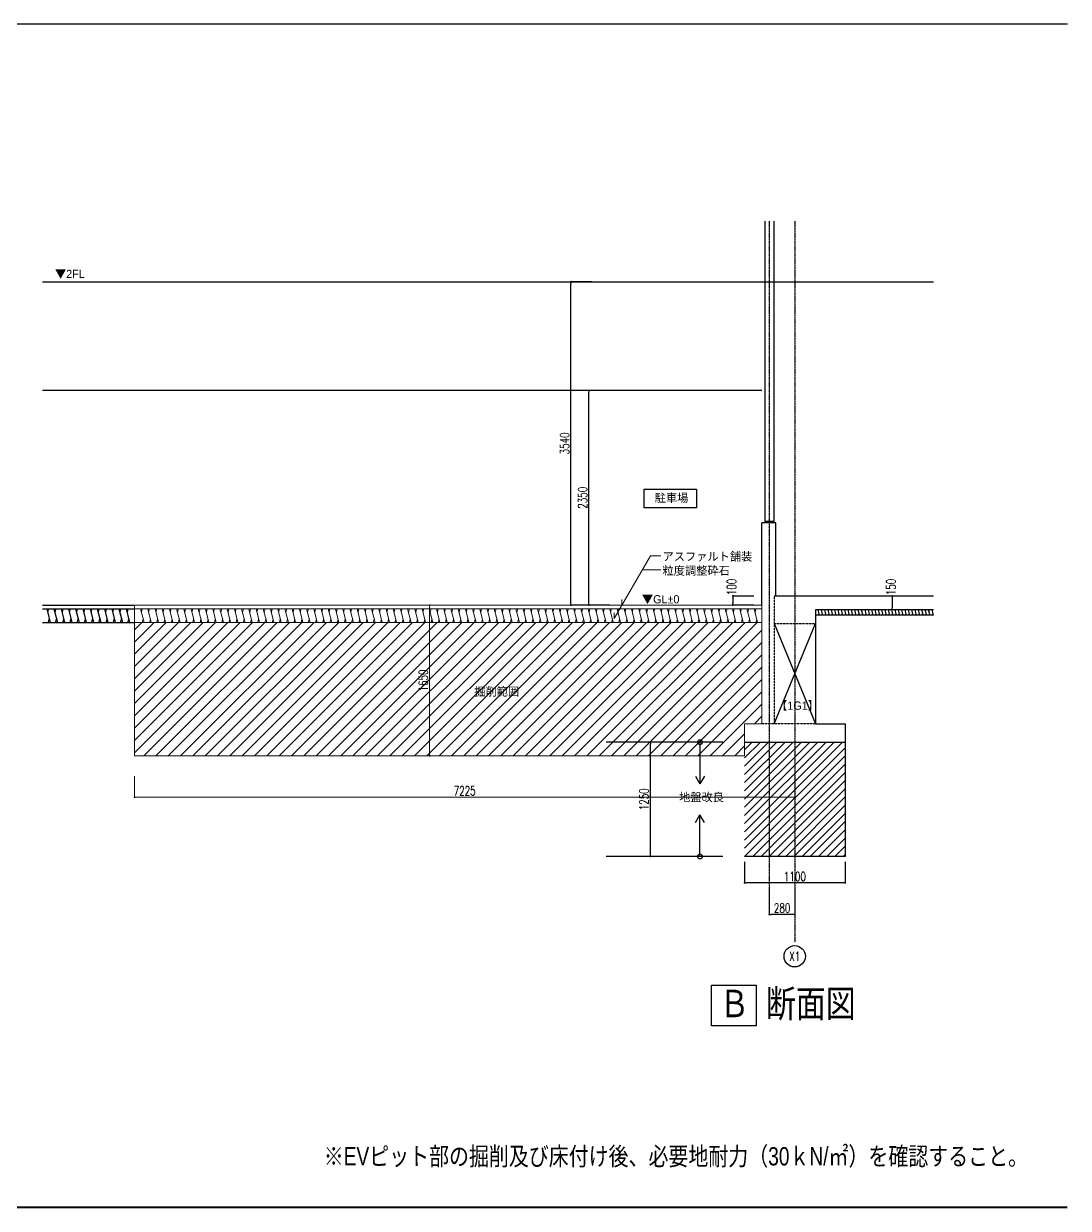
# Model space of a CAD drawing. Header units: millimetres. Extents: x 3151 to 40823, y 906 to 28953.
# Drawn here: x 29395 to 40823, y 15318 to 28283 of the extents above; entities that cross this region are included whole.
import ezdxf
from ezdxf.enums import TextEntityAlignment as Align

# ---------------------------------------------------------------- set-up
doc = ezdxf.new("R2010")
doc.units = ezdxf.units.MM
doc.header["$LTSCALE"] = 0.2
doc.header["$PDMODE"] = 1
doc.linetypes.add('CENTER', pattern=[50.8, 31.75, -6.35, 6.35, -6.35])
doc.linetypes.add('HIDDEN', pattern=[0.375, 0.25, -0.125])
doc.layers.get('Defpoints').update_dxf_attribs({"color": 40})
for name, color, linetype in [('1_文字', 3, 'Continuous'), ('A1_図面枠', 7, 'Continuous'), ('A_中空セメント版', 2, 'Continuous'), ('A_寸法', 9, 'Continuous'), ('A_建築', 8, 'Continuous'), ('A_躯体', 7, 'Continuous')]:
    doc.layers.add(name, color=color, linetype=linetype)
doc.layers.add('A_寸法_撤去', color=5, linetype='Continuous', lineweight=9, true_color=0x0000ff)
doc.layers.add('A_撤去', color=5, linetype='Continuous', lineweight=9, true_color=0x0000ff)
doc.layers.add('A_通芯', color=8, linetype='Continuous', plot=False)
doc.styles.add('Dim', font='simplex.shx', dxfattribs={"width": 0.7, "bigfont": 'extfont2.shx'})
doc.styles.add('スタイル1', font='MS PGothic.ttf')
doc.dimstyles.new('1-200', dxfattribs={"dimscale": 200, "dimtxt": 3, "dimasz": 1, "dimexe": 1, "dimexo": 1, "dimgap": 1, "dimtad": 1, "dimdec": 0, "dimtxsty": 'Dim', "dimblk": 'DOT', "dimcen": 2.5, "dimadec": 0, "dimazin": 0, "dimtfac": 1, "dimtdec": 0, "dimtix": 1, "dimtmove": 2, "dimatfit": 3, "dimldrblk": '引出線', "dimfxl": 1, "dimlwd": -1, "dimlwe": -1, "dimarcsym": 0})

# ---------------------------------------------------------------- blocks, each defined once
blk = doc.blocks.new('_Dot')
at = {"color": 0, "linetype": 'ByBlock', "lineweight": -2}
blk.add_line((-0.5, 0), (-1, 0), dxfattribs=at)
at = {"color": 0, "linetype": 'ByBlock', "const_width": 0.5}
blk.add_lwpolyline([(-0.25, 0, 1), (0.25, 0, 1)], format="xyb", close=True, dxfattribs=at)
blk = doc.blocks.new('*D53')
at = {"layer": 'A_寸法', "color": 0, "transparency": 16777216}
for p, q in [((39124, 22019), (38895, 22019)), ((38895, 21999), (38895, 21889)), ((39124, 21869), (38895, 21869))]:
    blk.add_line(p, q, dxfattribs=at)
at = {"layer": 'Defpoints', "color": 0, "transparency": 16777216}
for p in [(39124, 22019), (38895, 21869), (39124, 21869)]:
    blk.add_point(p, dxfattribs=at)
at = {"layer": 'A_寸法', "color": 0, "transparency": 16777216, "xscale": 20, "yscale": 20, "zscale": 20}
for p, rotation in [((38895, 22019), 90), ((38895, 21869), 270)]:
    blk.add_blockref('_Dot', p, dxfattribs=dict(at, rotation=rotation))
at = {"layer": 'A_寸法', "color": 0, "transparency": 16777216, "insert": (38882, 22118), "char_height": 100, "attachment_point": 5, "rotation": 90, "style": 'Dim'}
blk.add_mtext('150', dxfattribs=at)
blk = doc.blocks.new('引出線')
at = {"color": 0, "linetype": 'ByBlock'}
for points in [[(0, 0), (-1.96, -0.4)], [(-1, 0), (0, 0)]]:
    blk.add_lwpolyline(points, dxfattribs=at)
blk = doc.blocks.new('*D38')
at = {"layer": 'A_寸法', "color": 0, "transparency": 16777216}
for p, q in [((35809, 24269), (35579, 24269)), ((35579, 21939), (35579, 24249)), ((35809, 21919), (35579, 21919))]:
    blk.add_line(p, q, dxfattribs=at)
at = {"layer": 'Defpoints', "color": 0, "transparency": 16777216}
for p in [(35579, 24269), (35809, 24269), (35809, 21919)]:
    blk.add_point(p, dxfattribs=at)
at = {"layer": 'A_寸法', "color": 0, "transparency": 16777216, "xscale": 20, "yscale": 20, "zscale": 20}
for p, rotation in [((35579, 24269), 90), ((35579, 21919), 270)]:
    blk.add_blockref('_Dot', p, dxfattribs=dict(at, rotation=rotation))
at = {"layer": 'A_寸法', "color": 0, "transparency": 16777216, "insert": (35509, 23094), "char_height": 100, "attachment_point": 5, "rotation": 90, "style": 'Dim'}
blk.add_mtext('2350', dxfattribs=at)
blk = doc.blocks.new('*D39')
at = {"layer": 'A_寸法', "color": 0, "transparency": 16777216}
for p, q in [((35611, 25459), (35382, 25459)), ((35382, 21939), (35382, 25439)), ((35611, 21919), (35382, 21919))]:
    blk.add_line(p, q, dxfattribs=at)
at = {"layer": 'Defpoints', "color": 0, "transparency": 16777216}
for p in [(35382, 25459), (35611, 25459), (35611, 21919)]:
    blk.add_point(p, dxfattribs=at)
at = {"layer": 'A_寸法', "color": 0, "transparency": 16777216, "xscale": 20, "yscale": 20, "zscale": 20}
for p, rotation in [((35382, 25459), 90), ((35382, 21919), 270)]:
    blk.add_blockref('_Dot', p, dxfattribs=dict(at, rotation=rotation))
at = {"layer": 'A_寸法', "color": 0, "transparency": 16777216, "insert": (35312, 23689), "char_height": 100, "attachment_point": 5, "rotation": 90, "style": 'Dim'}
blk.add_mtext('3540', dxfattribs=at)
blk = doc.blocks.new('*D40')
at = {"layer": 'A_寸法', "color": 0, "transparency": 16777216}
for p, q in [((37552, 18763), (37552, 18534)), ((37832, 18763), (37832, 18534)), ((37812, 18534), (37572, 18534))]:
    blk.add_line(p, q, dxfattribs=at)
at = {"layer": 'Defpoints', "color": 0, "transparency": 16777216}
for p in [(37552, 18763), (37832, 18763), (37552, 18534)]:
    blk.add_point(p, dxfattribs=at)
at = {"layer": 'A_寸法', "color": 0, "transparency": 16777216, "xscale": 20, "yscale": 20, "zscale": 20, "rotation": 180}
blk.add_blockref('_Dot', (37552, 18534), dxfattribs=at)
at = {"layer": 'A_寸法', "color": 0, "transparency": 16777216, "xscale": 20, "yscale": 20, "zscale": 20}
blk.add_blockref('_Dot', (37832, 18534), dxfattribs=at)
at = {"layer": 'A_寸法', "color": 0, "transparency": 16777216, "insert": (37692, 18604), "char_height": 100, "attachment_point": 5, "style": 'Dim'}
blk.add_mtext('280', dxfattribs=at)
blk = doc.blocks.new('*D41')
at = {"layer": 'A_寸法', "color": 0, "transparency": 16777216}
for p, q in [((36481, 20419), (36252, 20419)), ((36252, 19189), (36252, 20399)), ((36481, 19169), (36252, 19169))]:
    blk.add_line(p, q, dxfattribs=at)
at = {"layer": 'Defpoints', "color": 0, "transparency": 16777216}
for p in [(36252, 20419), (36481, 20419), (36481, 19169)]:
    blk.add_point(p, dxfattribs=at)
at = {"layer": 'A_寸法', "color": 0, "transparency": 16777216, "xscale": 20, "yscale": 20, "zscale": 20}
for p, rotation in [((36252, 20419), 90), ((36252, 19169), 270)]:
    blk.add_blockref('_Dot', p, dxfattribs=dict(at, rotation=rotation))
at = {"layer": 'A_寸法', "color": 0, "transparency": 16777216, "insert": (36182, 19794), "char_height": 100, "attachment_point": 5, "rotation": 90, "style": 'Dim'}
blk.add_mtext('1250', dxfattribs=at)
blk = doc.blocks.new('*D42')
at = {"layer": 'A_寸法', "color": 0, "transparency": 16777216}
for p, q in [((37382, 22019), (37153, 22019)), ((37153, 21999), (37153, 21939)), ((37382, 21919), (37153, 21919))]:
    blk.add_line(p, q, dxfattribs=at)
at = {"layer": 'Defpoints', "color": 0, "transparency": 16777216}
for p in [(37153, 21919), (37382, 22019), (37382, 21919)]:
    blk.add_point(p, dxfattribs=at)
at = {"layer": 'A_寸法', "color": 0, "transparency": 16777216, "xscale": 20, "yscale": 20, "zscale": 20}
for p, rotation in [((37153, 22019), 90), ((37153, 21919), 270)]:
    blk.add_blockref('_Dot', p, dxfattribs=dict(at, rotation=rotation))
at = {"layer": 'A_寸法', "color": 0, "transparency": 16777216, "insert": (37139, 22118), "char_height": 100, "attachment_point": 5, "rotation": 90, "style": 'Dim'}
blk.add_mtext('100', dxfattribs=at)
blk = doc.blocks.new('*D43')
at = {"layer": 'A_寸法', "color": 0, "transparency": 16777216}
for p, q in [((37282, 19108), (37282, 18879)), ((38382, 19108), (38382, 18879)), ((38362, 18879), (37302, 18879))]:
    blk.add_line(p, q, dxfattribs=at)
at = {"layer": 'Defpoints', "color": 0, "transparency": 16777216}
for p in [(37282, 19108), (38382, 19108), (37282, 18879)]:
    blk.add_point(p, dxfattribs=at)
at = {"layer": 'A_寸法', "color": 0, "transparency": 16777216, "xscale": 20, "yscale": 20, "zscale": 20, "rotation": 180}
blk.add_blockref('_Dot', (37282, 18879), dxfattribs=at)
at = {"layer": 'A_寸法', "color": 0, "transparency": 16777216, "xscale": 20, "yscale": 20, "zscale": 20}
blk.add_blockref('_Dot', (38382, 18879), dxfattribs=at)
at = {"layer": 'A_寸法', "color": 0, "transparency": 16777216, "insert": (37832, 18949), "char_height": 100, "attachment_point": 5, "style": 'Dim'}
blk.add_mtext('1100', dxfattribs=at)
blk = doc.blocks.new('*D17')
at = {"layer": 'A_寸法_撤去', "color": 0, "transparency": 16777216}
for p, q in [((30607, 20046), (30607, 19817)), ((37832, 20046), (37832, 19817)), ((30627, 19817), (37812, 19817))]:
    blk.add_line(p, q, dxfattribs=at)
at = {"layer": 'Defpoints', "color": 0, "transparency": 16777216}
for p in [(30607, 20046), (37832, 20046), (37832, 19817)]:
    blk.add_point(p, dxfattribs=at)
at = {"layer": 'A_寸法_撤去', "color": 0, "transparency": 16777216, "xscale": 20, "yscale": 20, "zscale": 20, "rotation": 180}
blk.add_blockref('_Dot', (30607, 19817), dxfattribs=at)
at = {"layer": 'A_寸法_撤去', "color": 0, "transparency": 16777216, "xscale": 20, "yscale": 20, "zscale": 20}
blk.add_blockref('_Dot', (37832, 19817), dxfattribs=at)
at = {"layer": 'A_寸法_撤去', "color": 0, "transparency": 16777216, "insert": (34219, 19887), "char_height": 100, "attachment_point": 5, "style": 'Dim'}
blk.add_mtext('7225', dxfattribs=at)
blk = doc.blocks.new('*D23')
at = {"layer": 'A_寸法_撤去', "color": 0, "transparency": 16777216}
for p, q in [((34065, 21919), (33836, 21919)), ((33836, 21899), (33836, 20289)), ((34065, 20269), (33836, 20269))]:
    blk.add_line(p, q, dxfattribs=at)
at = {"layer": 'Defpoints', "color": 0, "transparency": 16777216}
for p in [(34065, 21919), (33836, 20269), (34065, 20269)]:
    blk.add_point(p, dxfattribs=at)
at = {"layer": 'A_寸法_撤去', "color": 0, "transparency": 16777216, "xscale": 20, "yscale": 20, "zscale": 20}
for p, rotation in [((33836, 21919), 90), ((33836, 20269), 270)]:
    blk.add_blockref('_Dot', p, dxfattribs=dict(at, rotation=rotation))
at = {"layer": 'A_寸法_撤去', "color": 0, "transparency": 16777216, "insert": (33766, 21094), "char_height": 100, "attachment_point": 5, "rotation": 90, "style": 'Dim'}
blk.add_mtext('1650', dxfattribs=at)

msp = doc.modelspace()

# ---------------------------------------------------------------- hatches: boundary and pattern name
at = {"layer": 'A_建築'}
h = msp.add_hatch(dxfattribs=at)
h.set_pattern_fill('ANSI31', color=8, scale=20)
h.set_pattern_definition([(45, (243901.705, -13266.02), (-44.90128, 44.90128), [])])
h.paths.add_polyline_path([(37551.8, 20419), (37281.8, 20419), (37281.8, 19169), (37551.8, 19169)])
h.paths.add_polyline_path([(37831.8, 20419), (37551.8, 20419), (37551.8, 19169), (37831.8, 19169)])
h.paths.add_polyline_path([(38381.8, 20419), (37831.8, 20419), (37831.8, 19169), (38381.8, 19169)])
at = {"layer": 'A_撤去'}
h = msp.add_hatch(dxfattribs=at)
h.set_pattern_fill('ANSI31', color=256, scale=30)
h.set_pattern_definition([(45, (306408.17, -6305.6), (-67.35192, 67.35192), [])])
h.paths.add_polyline_path([(37281.8, 20619), (37471.8, 20619), (37471.8, 21729), (30606.8, 21729), (30606.8, 20269), (37281.8, 20269)])
h.paths.add_polyline_path([(33834.7, 20952.3), (33834.7, 21235.6), (33684.7, 21235.6), (33684.7, 20952.3)], flags=24)
h.paths.add_polyline_path([(34298.1, 20891.1), (34818.7, 20891.1), (34818.7, 21049.4), (34298.1, 21049.4)], flags=24)

# ---------------------------------------------------------------- linework, layer by layer
at = {"color": 8}
msp.add_line((29600.7, 25459), (39348.8, 25459), dxfattribs=at)
at = {"layer": '1_文字', "color": 3, "linetype": 'Continuous'}
for p, q in [((36793.3, 20419), (36793.3, 19963.7)), ((36745.3, 20047), (36793.3, 19963.7)), ((36841.4, 20047), (36793.3, 19963.7)), ((36745.3, 19540.9), (36793.3, 19624.2)), ((36793.3, 19169), (36793.3, 19624.2)), ((36841.4, 19540.9), (36793.3, 19624.2))]:
    msp.add_line(p, q, dxfattribs=at)
msp.add_lwpolyline([(36183.6, 23186.8), (36755.5, 23186.8), (36755.5, 22985.6), (36183.6, 22985.6)], close=True, dxfattribs=at)
at = {"layer": '1_文字', "color": 8, "linetype": 'Continuous'}
msp.add_lwpolyline([(36919.6, 17761), (37409, 17761), (37409, 17315.7), (36919.6, 17315.7)], close=True, dxfattribs=at)
at = {"layer": '1_文字', "color": 3, "linetype": 'Continuous'}
for centre in [(36793.3, 20419), (36793.3, 19169)]:
    msp.add_circle(centre, 27, dxfattribs=at)
at = {"layer": 'A1_図面枠', "linetype": 'ByBlock', "lineweight": -2}
msp.add_line((20230.9, 28282.7), (40813, 28282.7), dxfattribs=at)
at = {"layer": 'A1_図面枠', "linetype": 'ByBlock', "lineweight": -2, "const_width": 20}
msp.add_lwpolyline([(40813, 15327.7), (20230.9, 15327.7)], dxfattribs=at)
at = {"layer": 'A_中空セメント版', "color": 8, "ltscale": 0.5}
for p, q in [((37501.8, 26121.1), (37501.8, 22834)), ((37601.8, 26121.1), (37601.8, 22834)), ((37601.8, 22834), (37501.8, 22834))]:
    msp.add_line(p, q, dxfattribs=at)
at = {"layer": 'A_寸法', "color": 8, "linetype": 'Continuous'}
msp.add_circle((37829.4, 18075.9), 116.7, dxfattribs=at)
at = {"layer": 'A_建築', "color": 8}
for p, q in [((37471.8, 24269), (29600.7, 24269)), ((38081.9, 21869), (38096.9, 21809)), ((38089.5, 21869), (38085.7, 21853.8)), ((38089.3, 21809), (38093.1, 21824.1)), ((38118.6, 21869), (38133.6, 21809)), ((38126.2, 21869), (38122.4, 21853.8)), ((38126, 21809), (38129.8, 21824.1)), ((38155.2, 21869), (38170.3, 21809)), ((38162.8, 21869), (38159, 21853.8)), ((38162.7, 21809), (38166.5, 21824.1)), ((38191.9, 21869), (38206.9, 21809)), ((38199.5, 21869), (38195.7, 21853.8)), ((38199.3, 21809), (38203.1, 21824.1)), ((38228.6, 21869), (38243.6, 21809)), ((38236.1, 21869), (38232.3, 21853.8)), ((38236, 21809), (38239.8, 21824.1)), ((38265.2, 21869), (38280.2, 21809)), ((38272.8, 21869), (38269, 21853.8)), ((38272.7, 21809), (38276.4, 21824.1)), ((38301.9, 21869), (38316.9, 21809)), ((38309.5, 21869), (38305.7, 21853.8)), ((38309.3, 21809), (38313.1, 21824.1)), ((38338.5, 21869), (38353.6, 21809)), ((38346.1, 21869), (38342.3, 21853.8)), ((38346, 21809), (38349.8, 21824.1)), ((38375.2, 21869), (38390.2, 21809)), ((38382.8, 21869), (38379, 21853.8)), ((38382.6, 21809), (38386.4, 21824.1)), ((38411.9, 21869), (38426.9, 21809)), ((38419.4, 21869), (38415.7, 21853.8)), ((38419.3, 21809), (38423.1, 21824.1)), ((38448.5, 21869), (38463.5, 21809)), ((38456.1, 21869), (38452.3, 21853.8)), ((38456, 21809), (38459.7, 21824.1)), ((38485.2, 21869), (38500.2, 21809)), ((38492.8, 21869), (38489, 21853.8)), ((38492.6, 21809), (38496.4, 21824.1)), ((38521.8, 21869), (38536.9, 21809)), ((38529.4, 21869), (38525.6, 21853.8)), ((38529.3, 21809), (38533.1, 21824.1)), ((38558.5, 21869), (38573.5, 21809)), ((38566.1, 21869), (38562.3, 21853.8)), ((38565.9, 21809), (38569.7, 21824.1)), ((38595.2, 21869), (38610.2, 21809)), ((38602.7, 21869), (38599, 21853.8)), ((38602.6, 21809), (38606.4, 21824.1)), ((38631.8, 21869), (38646.8, 21809)), ((38639.4, 21869), (38635.6, 21853.8)), ((38639.3, 21809), (38643.1, 21824.1)), ((38668.5, 21869), (38683.5, 21809)), ((38676.1, 21869), (38672.3, 21853.8)), ((38675.9, 21809), (38679.7, 21824.1)), ((38705.1, 21869), (38720.2, 21809)), ((38712.7, 21869), (38708.9, 21853.8)), ((38712.6, 21809), (38716.4, 21824.1)), ((38741.8, 21869), (38756.8, 21809)), ((38749.4, 21869), (38745.6, 21853.8)), ((38749.2, 21809), (38753, 21824.1)), ((38778.5, 21869), (38793.5, 21809)), ((38786.1, 21869), (38782.3, 21853.8)), ((38785.9, 21809), (38789.7, 21824.1)), ((38815.1, 21869), (38830.1, 21809)), ((38822.7, 21869), (38818.9, 21853.8)), ((38822.6, 21809), (38826.4, 21824.1)), ((38851.8, 21869), (38866.8, 21809)), ((38859.4, 21869), (38855.6, 21853.8)), ((38859.2, 21809), (38863, 21824.1)), ((38888.4, 21869), (38903.5, 21809)), ((38896, 21869), (38892.2, 21853.8)), ((38895.9, 21809), (38899.7, 21824.1)), ((38925.1, 21869), (38940.1, 21809)), ((38932.7, 21869), (38928.9, 21853.8)), ((38932.5, 21809), (38936.3, 21824.1)), ((38961.8, 21869), (38976.8, 21809)), ((38969.4, 21869), (38965.6, 21853.8)), ((38969.2, 21809), (38973, 21824.1)), ((38998.4, 21869), (39013.5, 21809)), ((39006, 21869), (39002.2, 21853.8)), ((39005.9, 21809), (39009.7, 21824.1)), ((39035.1, 21869), (39050.1, 21809)), ((39042.7, 21869), (39038.9, 21853.8)), ((39042.5, 21809), (39046.3, 21824.1)), ((39071.8, 21869), (39086.8, 21809)), ((39079.3, 21869), (39075.5, 21853.8)), ((39079.2, 21809), (39083, 21824.1)), ((39108.4, 21869), (39123.4, 21809)), ((39116, 21869), (39112.2, 21853.8)), ((39115.8, 21809), (39119.6, 21824.1)), ((39145.1, 21869), (39160.1, 21809)), ((39152.7, 21869), (39148.9, 21853.8)), ((39152.5, 21809), (39156.3, 21824.1)), ((39181.7, 21869), (39196.8, 21809)), ((39189.3, 21869), (39185.5, 21853.8)), ((39189.2, 21809), (39193, 21824.1)), ((39218.4, 21869), (39233.4, 21809)), ((39226, 21869), (39222.2, 21853.8)), ((39225.8, 21809), (39229.6, 21824.1)), ((39255.1, 21869), (39270.1, 21809)), ((39262.6, 21869), (39258.8, 21853.8)), ((39262.5, 21809), (39266.3, 21824.1)), ((39291.7, 21869), (39306.7, 21809)), ((39299.3, 21869), (39295.5, 21853.8)), ((39299.2, 21809), (39302.9, 21824.1)), ((39328.4, 21869), (39343.4, 21809)), ((39336, 21869), (39332.2, 21853.8)), ((39335.8, 21809), (39339.6, 21824.1)), ((37606.8, 21719), (38056.8, 20619)), ((37606.8, 20619), (38056.8, 21719)), ((38381.8, 20419), (38381.8, 19169)), ((38381.8, 19169), (37281.8, 19169))]:
    msp.add_line(p, q, dxfattribs=at)
at = {"layer": 'A_建築'}
for p, q in [((29600.7, 21919), (30606.8, 21919)), ((29600.7, 21879), (30606.8, 21879)), ((29646.5, 21879), (29684.1, 21729)), ((29665.5, 21879), (29656, 21841.1)), ((29725.5, 21879), (29763, 21729)), ((29744.5, 21879), (29735, 21841.1)), ((29804.5, 21879), (29842, 21729)), ((29823.4, 21879), (29814, 21841.1)), ((29883.4, 21879), (29921, 21729)), ((29902.4, 21879), (29892.9, 21841.1)), ((29962.4, 21879), (30000, 21729)), ((29981.4, 21879), (29971.9, 21841.1)), ((30041.4, 21879), (30079, 21729)), ((30060.4, 21879), (30050.9, 21841.1)), ((30120.4, 21879), (30157.9, 21729)), ((30139.3, 21879), (30129.9, 21841.1)), ((30199.4, 21879), (30236.9, 21729)), ((30218.3, 21879), (30208.8, 21841.1)), ((30278.3, 21879), (30315.9, 21729)), ((30297.3, 21879), (30287.8, 21841.1)), ((30357.3, 21879), (30394.9, 21729)), ((30376.3, 21879), (30366.8, 21841.1)), ((30436.3, 21879), (30473.8, 21729)), ((30455.3, 21879), (30445.8, 21841.1)), ((30515.3, 21879), (30552.8, 21729)), ((30534.2, 21879), (30524.8, 21841.1)), ((29600.7, 21729), (30606.8, 21729)), ((29665.1, 21729), (29674.6, 21766.8)), ((29744.1, 21729), (29753.6, 21766.8)), ((29823.1, 21729), (29832.5, 21766.8)), ((29902, 21729), (29911.5, 21766.8)), ((29981, 21729), (29990.5, 21766.8)), ((30060, 21729), (30069.5, 21766.8)), ((30139, 21729), (30148.4, 21766.8)), ((30217.9, 21729), (30227.4, 21766.8)), ((30296.9, 21729), (30306.4, 21766.8)), ((30375.9, 21729), (30385.4, 21766.8)), ((30454.9, 21729), (30464.4, 21766.8)), ((30533.9, 21729), (30543.3, 21766.8)), ((37041.7, 20419), (35765.7, 20419)), ((37041.7, 19169), (35765.7, 19169))]:
    msp.add_line(p, q, dxfattribs=at)
at = {"layer": 'A_撤去', "linetype": 'Continuous'}
for p, q in [((35855, 21771.5), (36251.6, 22458.4)), ((36251.6, 22458.4), (36365.8, 22458.4)), ((36162.3, 22303.8), (36365.8, 22303.8)), ((35940.2, 21919), (35940.2, 21981.4)), ((35855, 21771.5), (35855, 21833.9))]:
    msp.add_line(p, q, dxfattribs=at)
at = {"layer": 'A_撤去'}
for p, q in [((30606.8, 21919), (37471.8, 21919)), ((30606.8, 21919), (30606.8, 20269)), ((30606.8, 21879), (37471.8, 21879)), ((30673.2, 21879), (30710.8, 21729)), ((30692.2, 21879), (30682.7, 21841.1)), ((30752.2, 21879), (30789.8, 21729)), ((30771.2, 21879), (30761.7, 21841.1)), ((30831.2, 21879), (30868.7, 21729)), ((30850.1, 21879), (30840.7, 21841.1)), ((30910.2, 21879), (30947.7, 21729)), ((30929.1, 21879), (30919.6, 21841.1)), ((30989.1, 21879), (31026.7, 21729)), ((31008.1, 21879), (30998.6, 21841.1)), ((31068.1, 21879), (31105.7, 21729)), ((31087.1, 21879), (31077.6, 21841.1)), ((31147.1, 21879), (31184.6, 21729)), ((31166.1, 21879), (31156.6, 21841.1)), ((31226.1, 21879), (31263.6, 21729)), ((31245, 21879), (31235.6, 21841.1)), ((31305.1, 21879), (31342.6, 21729)), ((31324, 21879), (31314.5, 21841.1)), ((31384, 21879), (31421.6, 21729)), ((31403, 21879), (31393.5, 21841.1)), ((31463, 21879), (31500.6, 21729)), ((31482, 21879), (31472.5, 21841.1)), ((31542, 21879), (31579.5, 21729)), ((31560.9, 21879), (31551.5, 21841.1)), ((31621, 21879), (31658.5, 21729)), ((31639.9, 21879), (31630.4, 21841.1)), ((31699.9, 21879), (31737.5, 21729)), ((31718.9, 21879), (31709.4, 21841.1)), ((31778.9, 21879), (31816.5, 21729)), ((31797.9, 21879), (31788.4, 21841.1)), ((31857.9, 21879), (31895.4, 21729)), ((31876.9, 21879), (31867.4, 21841.1)), ((31936.9, 21879), (31974.4, 21729)), ((31955.8, 21879), (31946.4, 21841.1)), ((32015.9, 21879), (32053.4, 21729)), ((32034.8, 21879), (32025.3, 21841.1)), ((32094.8, 21879), (32132.4, 21729)), ((32113.8, 21879), (32104.3, 21841.1)), ((32173.8, 21879), (32211.4, 21729)), ((32192.8, 21879), (32183.3, 21841.1)), ((32252.8, 21879), (32290.3, 21729)), ((32271.8, 21879), (32262.3, 21841.1)), ((32331.8, 21879), (32369.3, 21729)), ((32350.7, 21879), (32341.2, 21841.1)), ((32410.7, 21879), (32448.3, 21729)), ((32429.7, 21879), (32420.2, 21841.1)), ((32489.7, 21879), (32527.3, 21729)), ((32508.7, 21879), (32499.2, 21841.1)), ((32568.7, 21879), (32606.2, 21729)), ((32587.7, 21879), (32578.2, 21841.1)), ((32647.7, 21879), (32685.2, 21729)), ((32666.6, 21879), (32657.2, 21841.1)), ((32726.7, 21879), (32764.2, 21729)), ((32745.6, 21879), (32736.1, 21841.1)), ((32805.6, 21879), (32843.2, 21729)), ((32824.6, 21879), (32815.1, 21841.1)), ((32884.6, 21879), (32922.2, 21729)), ((32903.6, 21879), (32894.1, 21841.1)), ((32963.6, 21879), (33001.1, 21729)), ((32982.6, 21879), (32973.1, 21841.1)), ((33042.6, 21879), (33080.1, 21729)), ((33061.5, 21879), (33052.1, 21841.1)), ((33121.5, 21879), (33159.1, 21729)), ((33140.5, 21879), (33131, 21841.1)), ((33200.5, 21879), (33238.1, 21729)), ((33219.5, 21879), (33210, 21841.1)), ((33279.5, 21879), (33317.1, 21729)), ((33298.5, 21879), (33289, 21841.1)), ((33358.5, 21879), (33396, 21729)), ((33377.4, 21879), (33368, 21841.1)), ((33437.5, 21879), (33475, 21729)), ((33456.4, 21879), (33446.9, 21841.1)), ((33516.4, 21879), (33554, 21729)), ((33535.4, 21879), (33525.9, 21841.1)), ((33595.4, 21879), (33633, 21729)), ((33614.4, 21879), (33604.9, 21841.1)), ((33674.4, 21879), (33711.9, 21729)), ((33693.4, 21879), (33683.9, 21841.1)), ((33753.4, 21879), (33790.9, 21729)), ((33772.3, 21879), (33762.9, 21841.1)), ((33832.4, 21879), (33869.9, 21729)), ((33851.3, 21879), (33841.8, 21841.1)), ((33911.3, 21879), (33948.9, 21729)), ((33930.3, 21879), (33920.8, 21841.1)), ((33990.3, 21879), (34027.9, 21729)), ((34009.3, 21879), (33999.8, 21841.1)), ((34069.3, 21879), (34106.8, 21729)), ((34088.2, 21879), (34078.8, 21841.1)), ((34148.3, 21879), (34185.8, 21729)), ((34167.2, 21879), (34157.7, 21841.1)), ((34227.2, 21879), (34264.8, 21729)), ((34246.2, 21879), (34236.7, 21841.1)), ((34306.2, 21879), (34343.8, 21729)), ((34325.2, 21879), (34315.7, 21841.1)), ((34385.2, 21879), (34422.7, 21729)), ((34404.2, 21879), (34394.7, 21841.1)), ((34464.2, 21879), (34501.7, 21729)), ((34483.1, 21879), (34473.7, 21841.1)), ((34543.2, 21879), (34580.7, 21729)), ((34562.1, 21879), (34552.6, 21841.1)), ((34622.1, 21879), (34659.7, 21729)), ((34641.1, 21879), (34631.6, 21841.1)), ((34701.1, 21879), (34738.7, 21729)), ((34720.1, 21879), (34710.6, 21841.1)), ((34780.1, 21879), (34817.6, 21729)), ((34799, 21879), (34789.6, 21841.1)), ((34859.1, 21879), (34896.6, 21729)), ((34878, 21879), (34868.5, 21841.1)), ((34938, 21879), (34975.6, 21729)), ((34957, 21879), (34947.5, 21841.1)), ((35017, 21879), (35054.6, 21729)), ((35036, 21879), (35026.5, 21841.1)), ((35096, 21879), (35133.5, 21729)), ((35115, 21879), (35105.5, 21841.1)), ((35175, 21879), (35212.5, 21729)), ((35193.9, 21879), (35184.5, 21841.1)), ((35254, 21879), (35291.5, 21729)), ((35272.9, 21879), (35263.4, 21841.1)), ((35332.9, 21879), (35370.5, 21729)), ((35351.9, 21879), (35342.4, 21841.1)), ((35411.9, 21879), (35449.5, 21729)), ((35430.9, 21879), (35421.4, 21841.1)), ((35490.9, 21879), (35528.4, 21729)), ((35509.9, 21879), (35500.4, 21841.1)), ((35569.9, 21879), (35607.4, 21729)), ((35588.8, 21879), (35579.3, 21841.1)), ((35648.8, 21879), (35686.4, 21729)), ((35667.8, 21879), (35658.3, 21841.1)), ((35727.8, 21879), (35765.4, 21729)), ((35746.8, 21879), (35737.3, 21841.1)), ((35806.8, 21879), (35844.4, 21729)), ((35825.8, 21879), (35816.3, 21841.1)), ((35885.8, 21879), (35923.3, 21729)), ((35904.7, 21879), (35895.3, 21841.1)), ((35964.8, 21879), (36002.3, 21729)), ((35983.7, 21879), (35974.2, 21841.1)), ((36043.7, 21879), (36081.3, 21729)), ((36062.7, 21879), (36053.2, 21841.1)), ((36122.7, 21879), (36160.3, 21729)), ((36141.7, 21879), (36132.2, 21841.1)), ((36201.7, 21879), (36239.2, 21729)), ((36220.7, 21879), (36211.2, 21841.1)), ((36280.7, 21879), (36318.2, 21729)), ((36299.6, 21879), (36290.2, 21841.1)), ((36359.7, 21879), (36397.2, 21729)), ((36378.6, 21879), (36369.1, 21841.1)), ((36438.6, 21879), (36476.2, 21729)), ((36457.6, 21879), (36448.1, 21841.1)), ((36517.6, 21879), (36555.2, 21729)), ((36536.6, 21879), (36527.1, 21841.1)), ((36596.6, 21879), (36634.1, 21729)), ((36615.5, 21879), (36606.1, 21841.1)), ((36675.6, 21879), (36713.1, 21729)), ((36694.5, 21879), (36685, 21841.1)), ((36754.5, 21879), (36792.1, 21729)), ((36773.5, 21879), (36764, 21841.1)), ((36833.5, 21879), (36871.1, 21729)), ((36852.5, 21879), (36843, 21841.1)), ((36912.5, 21879), (36950, 21729)), ((36931.5, 21879), (36922, 21841.1)), ((36991.5, 21879), (37029, 21729)), ((37010.4, 21879), (37001, 21841.1)), ((37070.5, 21879), (37108, 21729)), ((37089.4, 21879), (37079.9, 21841.1)), ((37149.4, 21879), (37187, 21729)), ((37168.4, 21879), (37158.9, 21841.1)), ((37228.4, 21879), (37266, 21729)), ((37247.4, 21879), (37237.9, 21841.1)), ((37307.4, 21879), (37344.9, 21729)), ((37326.3, 21879), (37316.9, 21841.1)), ((37386.4, 21879), (37423.9, 21729)), ((37405.3, 21879), (37395.8, 21841.1)), ((30606.8, 21729), (37471.8, 21729)), ((30691.8, 21729), (30701.3, 21766.8)), ((30770.8, 21729), (30780.3, 21766.8)), ((30849.8, 21729), (30859.3, 21766.8)), ((30928.8, 21729), (30938.2, 21766.8)), ((31007.7, 21729), (31017.2, 21766.8)), ((31086.7, 21729), (31096.2, 21766.8)), ((31165.7, 21729), (31175.2, 21766.8)), ((31244.7, 21729), (31254.1, 21766.8)), ((31323.6, 21729), (31333.1, 21766.8)), ((31402.6, 21729), (31412.1, 21766.8)), ((31481.6, 21729), (31491.1, 21766.8)), ((31560.6, 21729), (31570.1, 21766.8)), ((31639.6, 21729), (31649, 21766.8)), ((31718.5, 21729), (31728, 21766.8)), ((31797.5, 21729), (31807, 21766.8)), ((31876.5, 21729), (31886, 21766.8)), ((31955.5, 21729), (31964.9, 21766.8)), ((32034.4, 21729), (32043.9, 21766.8)), ((32113.4, 21729), (32122.9, 21766.8)), ((32192.4, 21729), (32201.9, 21766.8)), ((32271.4, 21729), (32280.9, 21766.8)), ((32350.4, 21729), (32359.8, 21766.8)), ((32429.3, 21729), (32438.8, 21766.8)), ((32508.3, 21729), (32517.8, 21766.8)), ((32587.3, 21729), (32596.8, 21766.8)), ((32666.3, 21729), (32675.7, 21766.8)), ((32745.2, 21729), (32754.7, 21766.8)), ((32824.2, 21729), (32833.7, 21766.8)), ((32903.2, 21729), (32912.7, 21766.8)), ((32982.2, 21729), (32991.7, 21766.8)), ((33061.2, 21729), (33070.6, 21766.8)), ((33140.1, 21729), (33149.6, 21766.8)), ((33219.1, 21729), (33228.6, 21766.8)), ((33298.1, 21729), (33307.6, 21766.8)), ((33377.1, 21729), (33386.6, 21766.8)), ((33456, 21729), (33465.5, 21766.8)), ((33535, 21729), (33544.5, 21766.8)), ((33614, 21729), (33623.5, 21766.8)), ((33693, 21729), (33702.5, 21766.8)), ((33772, 21729), (33781.4, 21766.8)), ((33850.9, 21729), (33860.4, 21766.8)), ((33929.9, 21729), (33939.4, 21766.8)), ((34008.9, 21729), (34018.4, 21766.8)), ((34087.9, 21729), (34097.4, 21766.8)), ((34166.9, 21729), (34176.3, 21766.8)), ((34245.8, 21729), (34255.3, 21766.8)), ((34324.8, 21729), (34334.3, 21766.8)), ((34403.8, 21729), (34413.3, 21766.8)), ((34482.8, 21729), (34492.2, 21766.8)), ((34561.7, 21729), (34571.2, 21766.8)), ((34640.7, 21729), (34650.2, 21766.8)), ((34719.7, 21729), (34729.2, 21766.8)), ((34798.7, 21729), (34808.2, 21766.8)), ((34877.7, 21729), (34887.1, 21766.8)), ((34956.6, 21729), (34966.1, 21766.8)), ((35035.6, 21729), (35045.1, 21766.8)), ((35114.6, 21729), (35124.1, 21766.8)), ((35193.6, 21729), (35203, 21766.8)), ((35272.5, 21729), (35282, 21766.8)), ((35351.5, 21729), (35361, 21766.8)), ((35430.5, 21729), (35440, 21766.8)), ((35509.5, 21729), (35519, 21766.8)), ((35588.5, 21729), (35597.9, 21766.8)), ((35667.4, 21729), (35676.9, 21766.8)), ((35746.4, 21729), (35755.9, 21766.8)), ((35825.4, 21729), (35834.9, 21766.8)), ((35904.4, 21729), (35913.8, 21766.8)), ((35983.3, 21729), (35992.8, 21766.8)), ((36062.3, 21729), (36071.8, 21766.8)), ((36141.3, 21729), (36150.8, 21766.8)), ((36220.3, 21729), (36229.8, 21766.8)), ((36299.3, 21729), (36308.7, 21766.8)), ((36378.2, 21729), (36387.7, 21766.8)), ((36457.2, 21729), (36466.7, 21766.8)), ((36536.2, 21729), (36545.7, 21766.8)), ((36615.2, 21729), (36624.7, 21766.8)), ((36694.1, 21729), (36703.6, 21766.8)), ((36773.1, 21729), (36782.6, 21766.8)), ((36852.1, 21729), (36861.6, 21766.8)), ((36931.1, 21729), (36940.6, 21766.8)), ((37010.1, 21729), (37019.5, 21766.8)), ((37089, 21729), (37098.5, 21766.8)), ((37168, 21729), (37177.5, 21766.8)), ((37247, 21729), (37256.5, 21766.8)), ((37326, 21729), (37335.5, 21766.8)), ((37405, 21729), (37414.4, 21766.8)), ((30606.8, 20269), (37281.8, 20269))]:
    msp.add_line(p, q, dxfattribs=at)
msp.add_lwpolyline([(37281.8, 20269), (37281.8, 20619), (37471.8, 20619), (37471.8, 21919)], dxfattribs=at)
at = {"layer": 'A_躯体', "color": 8, "ltscale": 0.5}
for p, q in [((37621.8, 22819), (37471.8, 22819)), ((37471.8, 21919), (37471.8, 22819)), ((37621.8, 22019), (37621.8, 22819)), ((37621.8, 22019), (37606.8, 22019)), ((39348.8, 22019), (37621.8, 22019)), ((38056.8, 21869), (38056.8, 20619)), ((39348.8, 21869), (38056.8, 21869)), ((39348.8, 21809), (38056.8, 21809)), ((38056.8, 20619), (38381.8, 20619)), ((38381.8, 20619), (38381.8, 20419)), ((37281.8, 20419), (38381.8, 20419))]:
    msp.add_line(p, q, dxfattribs=at)
at = {"layer": 'A_躯体', "color": 8, "linetype": 'HIDDEN', "ltscale": 6}
for p, q in [((37606.8, 22019), (37606.8, 20619)), ((37606.8, 21719), (38056.8, 21719)), ((38056.8, 20619), (37471.8, 20619))]:
    msp.add_line(p, q, dxfattribs=at)
at = {"layer": 'A_通芯', "color": 8, "linetype": 'CENTER', "ltscale": 0.5}
for p, q in [((37551.8, 26121.1), (37551.8, 18763.9)), ((37831.8, 26121.1), (37831.8, 18227))]:
    msp.add_line(p, q, dxfattribs=at)

# ---------------------------------------------------------------- texts
at = {"layer": '1_文字', "color": 8, "linetype": 'Continuous', "style": 'スタイル1'}
for s, p in [('▼2FL', (29737.1, 25544.6)), ('【1G1】', (37626.8, 20819.2))]:
    msp.add_text(s, height=90, dxfattribs=at).set_placement(p, align=Align.MIDDLE_LEFT)
at = {"layer": '1_文字', "color": 3, "linetype": 'Continuous', "style": 'スタイル1'}
for s, p in [('駐車場', (36298.3, 23091.7)), ('▼GL±0', (36158.5, 21983.2)), ('地盤改良', (36564.9, 19816.9))]:
    msp.add_text(s, height=90, dxfattribs=at).set_placement(p, align=Align.MIDDLE_LEFT)
at = {"layer": '1_文字', "color": 8, "linetype": 'Continuous', "style": 'スタイル1', "width": 0.8}
for s, p in [('Ｂ', (37006.2, 17559.1)), ('断面図', (37515, 17559.1))]:
    msp.add_text(s, height=300, dxfattribs=at).set_placement(p, align=Align.MIDDLE_LEFT)
at = {"layer": '1_文字', "linetype": 'Continuous', "style": 'スタイル1', "width": 0.8}
msp.add_text('※EVピット部の掘削及び床付け後、必要地耐力（30ｋN/㎡）を確認すること。', height=200, dxfattribs=at).set_placement((32677.2, 15887.3), align=Align.MIDDLE_LEFT)
at = {"layer": 'A_寸法', "color": 8, "style": 'Dim', "width": 0.7}
msp.add_text('X1', height=100, dxfattribs=at).set_placement((37829.4, 18075.9), align=Align.MIDDLE)
at = {"layer": 'A_撤去', "linetype": 'Continuous', "style": 'スタイル1'}
for s, p in [('アスファルト舗装', (36383.8, 22450.9)), ('粒度調整砕石', (36383.8, 22296.3))]:
    msp.add_text(s, height=90, dxfattribs=at).set_placement(p, align=Align.MIDDLE_LEFT)
at = {"layer": 'A_撤去', "style": 'スタイル1'}
msp.add_text('掘削範囲', height=90, dxfattribs=at).set_placement((34324.5, 20972.6), align=Align.MIDDLE_LEFT)

# ---------------------------------------------------------------- dimensions: what is measured, and where the dimension line sits
at = {"layer": 'A_寸法', "color": 8}
for base, p1, p2, angle, picture, middle in [((35382.2, 25459), (35611.5, 21919), (35611.5, 25459), 90, '*D39', (35312.2, 23689)), ((35579.5, 24269), (35808.8, 21919), (35808.8, 24269), 90, '*D38', (35509.5, 23094)), ((37281.8, 18878.7), (38381.8, 19108), (37281.8, 19108), 180, '*D43', (37831.8, 18948.7)), ((37551.8, 18534.1), (37831.8, 18763.4), (37551.8, 18763.4), 180, '*D40', (37691.8, 18604.1))]:
    dim = msp.add_linear_dim(base=base, p1=p1, p2=p2, angle=angle, dimstyle='1-200', override={"dimtxt": 0.5, "dimasz": 0.1, "dimexe": 0, "dimexo": 0, "dimgap": 0.1}, dxfattribs=at)
    dim.commit()
    dim.dimension.update_dxf_attribs({"geometry": picture, "text_midpoint": middle})
for base, p1, p2, picture, middle in [((37152.7, 21919), (37382, 22019), (37382, 21919), '*D42', (37139.2, 22118.3)), ((38895, 21869), (39124.3, 22019), (39124.3, 21869), '*D53', (38881.6, 22118.3))]:
    dim = msp.add_linear_dim(base=base, p1=p1, p2=p2, angle=270, dimstyle='1-200', override={"dimtxt": 0.5, "dimasz": 0.1, "dimexe": 0, "dimexo": 0, "dimgap": 0.1}, dxfattribs=at)
    dim.commit()
    dim.dimension.update_dxf_attribs({"geometry": picture, "text_midpoint": middle, "dimtype": 160})
at = {"layer": 'A_寸法'}
dim = msp.add_linear_dim(base=(36251.6, 20419), p1=(36480.9, 19169), p2=(36480.9, 20419), angle=90, dimstyle='1-200', override={"dimtxt": 0.5, "dimasz": 0.1, "dimexe": 0, "dimexo": 0, "dimgap": 0.1}, dxfattribs=at)
dim.commit()
dim.dimension.update_dxf_attribs({"geometry": '*D41', "text_midpoint": (36181.6, 19794)})
at = {"layer": 'A_寸法_撤去'}
dim = msp.add_linear_dim(base=(33835.6, 20269), p1=(34064.8, 21919), p2=(34064.8, 20269), angle=270, dimstyle='1-200', override={"dimtxt": 0.5, "dimasz": 0.1, "dimexe": 0, "dimexo": 0, "dimgap": 0.1}, dxfattribs=at)
dim.commit()
dim.dimension.update_dxf_attribs({"geometry": '*D23', "text_midpoint": (33765.6, 21094)})
dim = msp.add_linear_dim(base=(37831.8, 19816.6), p1=(30606.8, 20045.9), p2=(37831.8, 20045.9), dimstyle='1-200', override={"dimtxt": 0.5, "dimasz": 0.1, "dimexe": 0, "dimexo": 0, "dimgap": 0.1}, dxfattribs=at)
dim.commit()
dim.dimension.update_dxf_attribs({"geometry": '*D17', "text_midpoint": (34219.3, 19886.6)})

doc.saveas('drawing.dxf')
